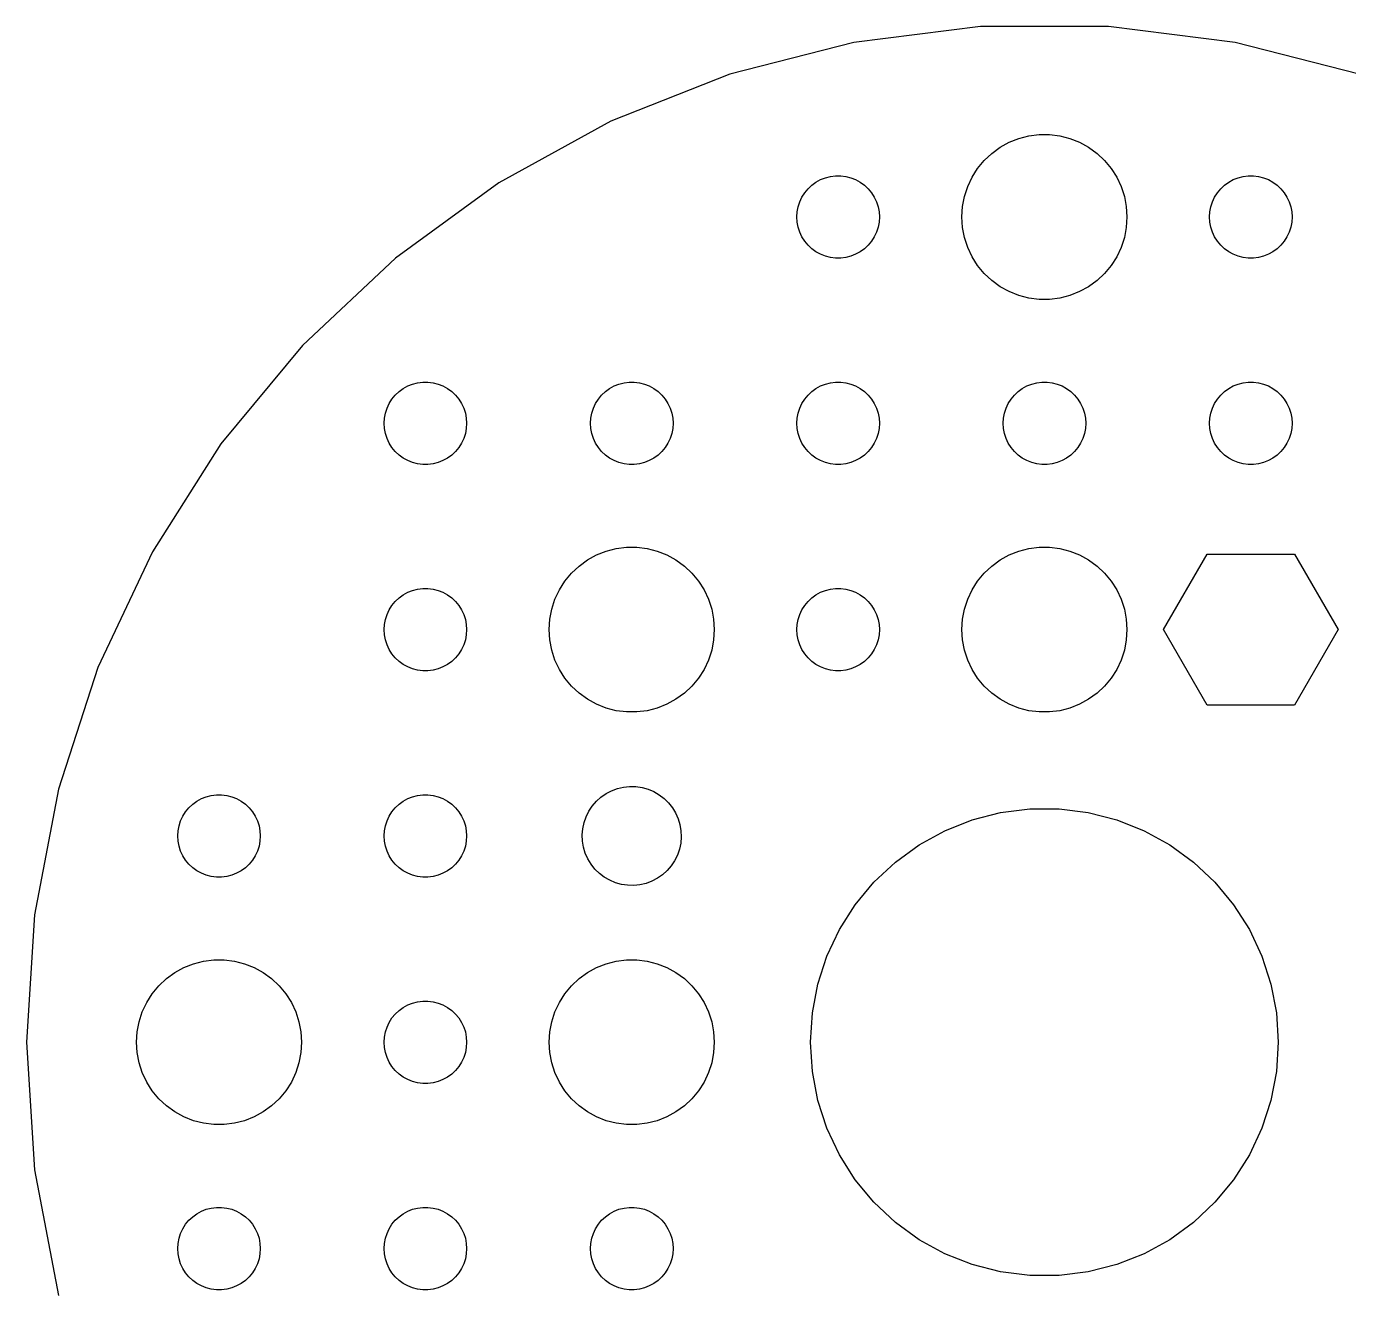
# Model space of a CAD drawing. Header units: metres. Extents: x -37 to 127, y -37 to 37.
# Drawn here: x 53 to 101.05, y -9.1 to 36.93 of the extents above; entities that cross this region are included whole.
import ezdxf

# ---------------------------------------------------------------- set-up
doc = ezdxf.new("R2010")
doc.units = ezdxf.units.M

msp = doc.modelspace()

# ---------------------------------------------------------------- linework, layer by layer
for p, q in [((87.6767, 36.927), (83.0669, 36.3446)), ((92.3232, 36.927), (87.6767, 36.927)), ((96.9331, 36.3446), (92.3232, 36.927)), ((83.0669, 36.3446), (78.5664, 35.1891)), ((101.434, 35.1891), (96.9331, 36.3446)), ((78.5664, 35.1891), (74.2462, 33.4786)), ((74.2462, 33.4786), (70.1744, 31.2401)), ((88.3925, 32.533), (88.7227, 32.7145)), ((88.7227, 32.7145), (89.073, 32.8532)), ((89.073, 32.8532), (89.4379, 32.9469)), ((89.4379, 32.9469), (89.8116, 32.9941)), ((89.8116, 32.9941), (90.1884, 32.9941)), ((90.1884, 32.9941), (90.5621, 32.9469)), ((90.5621, 32.9469), (90.927, 32.8532)), ((90.927, 32.8532), (91.2773, 32.7145)), ((91.2773, 32.7145), (91.6075, 32.533)), ((87.8131, 32.0536), (88.0877, 32.3115)), ((88.0877, 32.3115), (88.3925, 32.533)), ((91.6075, 32.533), (91.9123, 32.3115)), ((91.9123, 32.3115), (92.1869, 32.0536)), ((87.3711, 31.4453), (87.573, 31.7634)), ((87.573, 31.7634), (87.8131, 32.0536)), ((92.1869, 32.0536), (92.427, 31.7634)), ((92.427, 31.7634), (92.6289, 31.4453)), ((70.1744, 31.2401), (66.4153, 28.509)), ((81.5439, 31.1558), (81.6963, 31.2665)), ((81.6963, 31.2665), (81.8613, 31.3572)), ((81.8613, 31.3572), (82.0365, 31.4266)), ((82.0365, 31.4266), (82.2189, 31.4734)), ((82.2189, 31.4734), (82.4058, 31.497)), ((82.4058, 31.497), (82.5942, 31.497)), ((82.5942, 31.497), (82.7811, 31.4734)), ((82.7811, 31.4734), (82.9635, 31.4266)), ((82.9635, 31.4266), (83.1387, 31.3572)), ((83.1387, 31.3572), (83.3037, 31.2665)), ((83.3037, 31.2665), (83.4561, 31.1558)), ((87.2107, 31.1044), (87.3711, 31.4453)), ((92.6289, 31.4453), (92.7893, 31.1044)), ((96.5439, 31.1558), (96.6963, 31.2665)), ((96.6963, 31.2665), (96.8613, 31.3572)), ((96.8613, 31.3572), (97.0365, 31.4266)), ((97.0365, 31.4266), (97.2189, 31.4734)), ((97.2189, 31.4734), (97.4058, 31.497)), ((97.4058, 31.497), (97.5942, 31.497)), ((97.5942, 31.497), (97.7811, 31.4734)), ((97.7811, 31.4734), (97.9635, 31.4266)), ((97.9635, 31.4266), (98.1387, 31.3572)), ((98.1387, 31.3572), (98.3037, 31.2665)), ((98.3037, 31.2665), (98.4561, 31.1558)), ((81.1855, 30.7226), (81.2865, 30.8817)), ((81.2865, 30.8817), (81.4065, 31.0268)), ((81.4065, 31.0268), (81.5439, 31.1558)), ((83.4561, 31.1558), (83.5934, 31.0268)), ((83.5934, 31.0268), (83.7135, 30.8817)), ((83.7135, 30.8817), (83.8145, 30.7226)), ((87.0943, 30.7461), (87.2107, 31.1044)), ((92.7893, 31.1044), (92.9057, 30.7461)), ((96.1855, 30.7226), (96.2865, 30.8817)), ((96.2865, 30.8817), (96.4065, 31.0268)), ((96.4065, 31.0268), (96.5439, 31.1558)), ((98.4561, 31.1558), (98.5934, 31.0268)), ((98.5934, 31.0268), (98.7135, 30.8817)), ((98.7135, 30.8817), (98.8145, 30.7226)), ((81.0118, 30.188), (81.0471, 30.373)), ((81.0471, 30.373), (81.1053, 30.5522)), ((81.1053, 30.5522), (81.1855, 30.7226)), ((83.8145, 30.7226), (83.8947, 30.5522)), ((83.8947, 30.5522), (83.9529, 30.373)), ((83.9529, 30.373), (83.9882, 30.188)), ((87, 30), (87.0237, 30.376)), ((87.0237, 30.376), (87.0943, 30.7461)), ((92.9057, 30.7461), (92.9763, 30.376)), ((92.9763, 30.376), (93, 30)), ((96.0118, 30.188), (96.0471, 30.373)), ((96.0471, 30.373), (96.1053, 30.5522)), ((96.1053, 30.5522), (96.1855, 30.7226)), ((98.8145, 30.7226), (98.8947, 30.5522)), ((98.8947, 30.5522), (98.9529, 30.373)), ((98.9529, 30.373), (98.9882, 30.188)), ((81, 30), (81.0118, 30.188)), ((81.0118, 29.812), (81, 30)), ((81.0471, 29.627), (81.0118, 29.812)), ((83.9882, 29.812), (83.9529, 29.627)), ((83.9882, 30.188), (84, 30)), ((84, 30), (83.9882, 29.812)), ((87.0237, 29.624), (87, 30)), ((93, 30), (92.9763, 29.624)), ((96, 30), (96.0118, 30.188)), ((96.0118, 29.812), (96, 30)), ((96.0471, 29.627), (96.0118, 29.812)), ((98.9882, 29.812), (98.9529, 29.627)), ((98.9882, 30.188), (99, 30)), ((99, 30), (98.9882, 29.812)), ((81.1053, 29.4478), (81.0471, 29.627)), ((81.1855, 29.2774), (81.1053, 29.4478)), ((83.8947, 29.4478), (83.8145, 29.2774)), ((83.9529, 29.627), (83.8947, 29.4478)), ((87.0943, 29.2539), (87.0237, 29.624)), ((92.9763, 29.624), (92.9057, 29.2539)), ((96.1053, 29.4478), (96.0471, 29.627)), ((96.1855, 29.2774), (96.1053, 29.4478)), ((98.8947, 29.4478), (98.8145, 29.2774)), ((98.9529, 29.627), (98.8947, 29.4478)), ((81.2865, 29.1183), (81.1855, 29.2774)), ((81.4065, 28.9732), (81.2865, 29.1183)), ((81.5439, 28.8442), (81.4065, 28.9732)), ((81.6963, 28.7335), (81.5439, 28.8442)), ((83.4561, 28.8442), (83.3037, 28.7335)), ((83.5934, 28.9732), (83.4561, 28.8442)), ((83.7135, 29.1183), (83.5934, 28.9732)), ((83.8145, 29.2774), (83.7135, 29.1183)), ((87.2107, 28.8956), (87.0943, 29.2539)), ((87.3711, 28.5547), (87.2107, 28.8956)), ((92.7893, 28.8956), (92.6289, 28.5547)), ((92.9057, 29.2539), (92.7893, 28.8956)), ((96.2865, 29.1183), (96.1855, 29.2774)), ((96.4065, 28.9732), (96.2865, 29.1183)), ((96.5439, 28.8442), (96.4065, 28.9732)), ((96.6963, 28.7335), (96.5439, 28.8442)), ((98.4561, 28.8442), (98.3037, 28.7335)), ((98.5934, 28.9732), (98.4561, 28.8442)), ((98.7135, 29.1183), (98.5934, 28.9732)), ((98.8145, 29.2774), (98.7135, 29.1183)), ((66.4153, 28.509), (63.0282, 25.3282)), ((81.8613, 28.6427), (81.6963, 28.7335)), ((82.0365, 28.5734), (81.8613, 28.6427)), ((82.2189, 28.5266), (82.0365, 28.5734)), ((82.4058, 28.503), (82.2189, 28.5266)), ((82.5942, 28.503), (82.4058, 28.503)), ((82.7811, 28.5266), (82.5942, 28.503)), ((82.9635, 28.5734), (82.7811, 28.5266)), ((83.1387, 28.6427), (82.9635, 28.5734)), ((83.3037, 28.7335), (83.1387, 28.6427)), ((87.573, 28.2366), (87.3711, 28.5547)), ((92.6289, 28.5547), (92.427, 28.2366)), ((96.8613, 28.6427), (96.6963, 28.7335)), ((97.0365, 28.5734), (96.8613, 28.6427)), ((97.2189, 28.5266), (97.0365, 28.5734)), ((97.4058, 28.503), (97.2189, 28.5266)), ((97.5942, 28.503), (97.4058, 28.503)), ((97.7811, 28.5266), (97.5942, 28.503)), ((97.9635, 28.5734), (97.7811, 28.5266)), ((98.1387, 28.6427), (97.9635, 28.5734)), ((98.3037, 28.7335), (98.1387, 28.6427)), ((87.8131, 27.9464), (87.573, 28.2366)), ((88.0877, 27.6884), (87.8131, 27.9464)), ((92.1869, 27.9464), (91.9123, 27.6884)), ((92.427, 28.2366), (92.1869, 27.9464)), ((88.3925, 27.467), (88.0877, 27.6884)), ((88.7227, 27.2855), (88.3925, 27.467)), ((91.6075, 27.467), (91.2773, 27.2855)), ((91.9123, 27.6884), (91.6075, 27.467)), ((89.073, 27.1468), (88.7227, 27.2855)), ((89.4379, 27.0531), (89.073, 27.1468)), ((89.8116, 27.0059), (89.4379, 27.0531)), ((90.1884, 27.0059), (89.8116, 27.0059)), ((90.5621, 27.0531), (90.1884, 27.0059)), ((90.927, 27.1468), (90.5621, 27.0531)), ((91.2773, 27.2855), (90.927, 27.1468)), ((63.0282, 25.3282), (60.0664, 21.748)), ((66.4065, 23.5268), (66.5439, 23.6558)), ((66.5439, 23.6558), (66.6963, 23.7665)), ((66.6963, 23.7665), (66.8613, 23.8572)), ((66.8613, 23.8572), (67.0365, 23.9266)), ((67.0365, 23.9266), (67.2189, 23.9734)), ((67.2189, 23.9734), (67.4058, 23.997)), ((67.4058, 23.997), (67.5942, 23.997)), ((67.5942, 23.997), (67.7811, 23.9734)), ((67.7811, 23.9734), (67.9635, 23.9266)), ((67.9635, 23.9266), (68.1387, 23.8572)), ((68.1387, 23.8572), (68.3037, 23.7665)), ((68.3037, 23.7665), (68.4561, 23.6558)), ((68.4561, 23.6558), (68.5934, 23.5268)), ((73.9065, 23.5268), (74.0439, 23.6558)), ((74.0439, 23.6558), (74.1963, 23.7665)), ((74.1963, 23.7665), (74.3613, 23.8572)), ((74.3613, 23.8572), (74.5365, 23.9266)), ((74.5365, 23.9266), (74.7189, 23.9734)), ((74.7189, 23.9734), (74.9058, 23.997)), ((74.9058, 23.997), (75.0942, 23.997)), ((75.0942, 23.997), (75.2811, 23.9734)), ((75.2811, 23.9734), (75.4635, 23.9266)), ((75.4635, 23.9266), (75.6387, 23.8572)), ((75.6387, 23.8572), (75.8037, 23.7665)), ((75.8037, 23.7665), (75.9561, 23.6558)), ((75.9561, 23.6558), (76.0934, 23.5268)), ((81.4065, 23.5268), (81.5439, 23.6558)), ((81.5439, 23.6558), (81.6963, 23.7665)), ((81.6963, 23.7665), (81.8613, 23.8572)), ((81.8613, 23.8572), (82.0365, 23.9266)), ((82.0365, 23.9266), (82.2189, 23.9734)), ((82.2189, 23.9734), (82.4058, 23.997)), ((82.4058, 23.997), (82.5942, 23.997)), ((82.5942, 23.997), (82.7811, 23.9734)), ((82.7811, 23.9734), (82.9635, 23.9266)), ((82.9635, 23.9266), (83.1387, 23.8572)), ((83.1387, 23.8572), (83.3037, 23.7665)), ((83.3037, 23.7665), (83.4561, 23.6558)), ((83.4561, 23.6558), (83.5934, 23.5268)), ((88.9065, 23.5268), (89.0439, 23.6558)), ((89.0439, 23.6558), (89.1963, 23.7665)), ((89.1963, 23.7665), (89.3613, 23.8572)), ((89.3613, 23.8572), (89.5365, 23.9266)), ((89.5365, 23.9266), (89.7189, 23.9734)), ((89.7189, 23.9734), (89.9058, 23.997)), ((89.9058, 23.997), (90.0942, 23.997)), ((90.0942, 23.997), (90.2811, 23.9734)), ((90.2811, 23.9734), (90.4635, 23.9266)), ((90.4635, 23.9266), (90.6387, 23.8572)), ((90.6387, 23.8572), (90.8037, 23.7665)), ((90.8037, 23.7665), (90.9561, 23.6558)), ((90.9561, 23.6558), (91.0934, 23.5268)), ((96.4065, 23.5268), (96.5439, 23.6558)), ((96.5439, 23.6558), (96.6963, 23.7665)), ((96.6963, 23.7665), (96.8613, 23.8572)), ((96.8613, 23.8572), (97.0365, 23.9266)), ((97.0365, 23.9266), (97.2189, 23.9734)), ((97.2189, 23.9734), (97.4058, 23.997)), ((97.4058, 23.997), (97.5942, 23.997)), ((97.5942, 23.997), (97.7811, 23.9734)), ((97.7811, 23.9734), (97.9635, 23.9266)), ((97.9635, 23.9266), (98.1387, 23.8572)), ((98.1387, 23.8572), (98.3037, 23.7665)), ((98.3037, 23.7665), (98.4561, 23.6558)), ((98.4561, 23.6558), (98.5934, 23.5268)), ((66.1053, 23.0522), (66.1855, 23.2226)), ((66.1855, 23.2226), (66.2865, 23.3817)), ((66.2865, 23.3817), (66.4065, 23.5268)), ((68.5934, 23.5268), (68.7135, 23.3817)), ((68.7135, 23.3817), (68.8145, 23.2226)), ((68.8145, 23.2226), (68.8947, 23.0522)), ((73.6053, 23.0522), (73.6855, 23.2226)), ((73.6855, 23.2226), (73.7865, 23.3817)), ((73.7865, 23.3817), (73.9065, 23.5268)), ((76.0934, 23.5268), (76.2135, 23.3817)), ((76.2135, 23.3817), (76.3145, 23.2226)), ((76.3145, 23.2226), (76.3947, 23.0522)), ((81.1053, 23.0522), (81.1855, 23.2226)), ((81.1855, 23.2226), (81.2865, 23.3817)), ((81.2865, 23.3817), (81.4065, 23.5268)), ((83.5934, 23.5268), (83.7135, 23.3817)), ((83.7135, 23.3817), (83.8145, 23.2226)), ((83.8145, 23.2226), (83.8947, 23.0522)), ((88.6053, 23.0522), (88.6855, 23.2226)), ((88.6855, 23.2226), (88.7865, 23.3817)), ((88.7865, 23.3817), (88.9065, 23.5268)), ((91.0934, 23.5268), (91.2135, 23.3817)), ((91.2135, 23.3817), (91.3145, 23.2226)), ((91.3145, 23.2226), (91.3947, 23.0522)), ((96.1053, 23.0522), (96.1855, 23.2226)), ((96.1855, 23.2226), (96.2865, 23.3817)), ((96.2865, 23.3817), (96.4065, 23.5268)), ((98.5934, 23.5268), (98.7135, 23.3817)), ((98.7135, 23.3817), (98.8145, 23.2226)), ((98.8145, 23.2226), (98.8947, 23.0522)), ((66, 22.5), (66.0118, 22.688)), ((66.0118, 22.688), (66.0471, 22.873)), ((66.0471, 22.873), (66.1053, 23.0522)), ((68.8947, 23.0522), (68.9529, 22.873)), ((68.9529, 22.873), (68.9882, 22.688)), ((68.9882, 22.688), (69, 22.5)), ((73.5, 22.5), (73.5118, 22.688)), ((73.5118, 22.688), (73.5471, 22.873)), ((73.5471, 22.873), (73.6053, 23.0522)), ((76.3947, 23.0522), (76.4529, 22.873)), ((76.4529, 22.873), (76.4882, 22.688)), ((76.4882, 22.688), (76.5, 22.5)), ((81, 22.5), (81.0118, 22.688)), ((81.0118, 22.688), (81.0471, 22.873)), ((81.0471, 22.873), (81.1053, 23.0522)), ((83.8947, 23.0522), (83.9529, 22.873)), ((83.9529, 22.873), (83.9882, 22.688)), ((83.9882, 22.688), (84, 22.5)), ((88.5, 22.5), (88.5118, 22.688)), ((88.5118, 22.688), (88.5471, 22.873)), ((88.5471, 22.873), (88.6053, 23.0522)), ((91.3947, 23.0522), (91.4529, 22.873)), ((91.4529, 22.873), (91.4882, 22.688)), ((91.4882, 22.688), (91.5, 22.5)), ((96, 22.5), (96.0118, 22.688)), ((96.0118, 22.688), (96.0471, 22.873)), ((96.0471, 22.873), (96.1053, 23.0522)), ((98.8947, 23.0522), (98.9529, 22.873)), ((98.9529, 22.873), (98.9882, 22.688)), ((98.9882, 22.688), (99, 22.5)), ((66.0118, 22.312), (66, 22.5)), ((66.0471, 22.127), (66.0118, 22.312)), ((66.1053, 21.9478), (66.0471, 22.127)), ((68.9529, 22.127), (68.8947, 21.9478)), ((68.9882, 22.312), (68.9529, 22.127)), ((69, 22.5), (68.9882, 22.312)), ((73.5118, 22.312), (73.5, 22.5)), ((73.5471, 22.127), (73.5118, 22.312)), ((73.6053, 21.9478), (73.5471, 22.127)), ((76.4529, 22.127), (76.3947, 21.9478)), ((76.4882, 22.312), (76.4529, 22.127)), ((76.5, 22.5), (76.4882, 22.312)), ((81.0118, 22.312), (81, 22.5)), ((81.0471, 22.127), (81.0118, 22.312)), ((81.1053, 21.9478), (81.0471, 22.127)), ((83.9529, 22.127), (83.8947, 21.9478)), ((83.9882, 22.312), (83.9529, 22.127)), ((84, 22.5), (83.9882, 22.312)), ((88.5118, 22.312), (88.5, 22.5)), ((88.5471, 22.127), (88.5118, 22.312)), ((88.6053, 21.9478), (88.5471, 22.127)), ((91.4529, 22.127), (91.3947, 21.9478)), ((91.4882, 22.312), (91.4529, 22.127)), ((91.5, 22.5), (91.4882, 22.312)), ((96.0118, 22.312), (96, 22.5)), ((96.0471, 22.127), (96.0118, 22.312)), ((96.1053, 21.9478), (96.0471, 22.127)), ((98.9529, 22.127), (98.8947, 21.9478)), ((98.9882, 22.312), (98.9529, 22.127)), ((99, 22.5), (98.9882, 22.312)), ((60.0664, 21.748), (57.5766, 17.8249)), ((66.1855, 21.7774), (66.1053, 21.9478)), ((66.2865, 21.6183), (66.1855, 21.7774)), ((68.8145, 21.7774), (68.7135, 21.6183)), ((68.8947, 21.9478), (68.8145, 21.7774)), ((73.6855, 21.7774), (73.6053, 21.9478)), ((73.7865, 21.6183), (73.6855, 21.7774)), ((76.3145, 21.7774), (76.2135, 21.6183)), ((76.3947, 21.9478), (76.3145, 21.7774)), ((81.1855, 21.7774), (81.1053, 21.9478)), ((81.2865, 21.6183), (81.1855, 21.7774)), ((83.8145, 21.7774), (83.7135, 21.6183)), ((83.8947, 21.9478), (83.8145, 21.7774)), ((88.6855, 21.7774), (88.6053, 21.9478)), ((88.7865, 21.6183), (88.6855, 21.7774)), ((91.3145, 21.7774), (91.2135, 21.6183)), ((91.3947, 21.9478), (91.3145, 21.7774)), ((96.1855, 21.7774), (96.1053, 21.9478)), ((96.2865, 21.6183), (96.1855, 21.7774)), ((98.8145, 21.7774), (98.7135, 21.6183)), ((98.8947, 21.9478), (98.8145, 21.7774)), ((66.4065, 21.4732), (66.2865, 21.6183)), ((66.5439, 21.3442), (66.4065, 21.4732)), ((66.6963, 21.2335), (66.5439, 21.3442)), ((66.8613, 21.1427), (66.6963, 21.2335)), ((68.3037, 21.2335), (68.1387, 21.1427)), ((68.4561, 21.3442), (68.3037, 21.2335)), ((68.5934, 21.4732), (68.4561, 21.3442)), ((68.7135, 21.6183), (68.5934, 21.4732)), ((73.9065, 21.4732), (73.7865, 21.6183)), ((74.0439, 21.3442), (73.9065, 21.4732)), ((74.1963, 21.2335), (74.0439, 21.3442)), ((74.3613, 21.1427), (74.1963, 21.2335)), ((75.8037, 21.2335), (75.6387, 21.1427)), ((75.9561, 21.3442), (75.8037, 21.2335)), ((76.0934, 21.4732), (75.9561, 21.3442)), ((76.2135, 21.6183), (76.0934, 21.4732)), ((81.4065, 21.4732), (81.2865, 21.6183)), ((81.5439, 21.3442), (81.4065, 21.4732)), ((81.6963, 21.2335), (81.5439, 21.3442)), ((81.8613, 21.1427), (81.6963, 21.2335)), ((83.3037, 21.2335), (83.1387, 21.1427)), ((83.4561, 21.3442), (83.3037, 21.2335)), ((83.5934, 21.4732), (83.4561, 21.3442)), ((83.7135, 21.6183), (83.5934, 21.4732)), ((88.9065, 21.4732), (88.7865, 21.6183)), ((89.0439, 21.3442), (88.9065, 21.4732)), ((89.1963, 21.2335), (89.0439, 21.3442)), ((89.3613, 21.1427), (89.1963, 21.2335)), ((90.8037, 21.2335), (90.6387, 21.1427)), ((90.9561, 21.3442), (90.8037, 21.2335)), ((91.0934, 21.4732), (90.9561, 21.3442)), ((91.2135, 21.6183), (91.0934, 21.4732)), ((96.4065, 21.4732), (96.2865, 21.6183)), ((96.5439, 21.3442), (96.4065, 21.4732)), ((96.6963, 21.2335), (96.5439, 21.3442)), ((96.8613, 21.1427), (96.6963, 21.2335)), ((98.3037, 21.2335), (98.1387, 21.1427)), ((98.4561, 21.3442), (98.3037, 21.2335)), ((98.5934, 21.4732), (98.4561, 21.3442)), ((98.7135, 21.6183), (98.5934, 21.4732)), ((67.0365, 21.0734), (66.8613, 21.1427)), ((67.2189, 21.0266), (67.0365, 21.0734)), ((67.4058, 21.003), (67.2189, 21.0266)), ((67.5942, 21.003), (67.4058, 21.003)), ((67.7811, 21.0266), (67.5942, 21.003)), ((67.9635, 21.0734), (67.7811, 21.0266)), ((68.1387, 21.1427), (67.9635, 21.0734)), ((74.5365, 21.0734), (74.3613, 21.1427)), ((74.7189, 21.0266), (74.5365, 21.0734)), ((74.9058, 21.003), (74.7189, 21.0266)), ((75.0942, 21.003), (74.9058, 21.003)), ((75.2811, 21.0266), (75.0942, 21.003)), ((75.4635, 21.0734), (75.2811, 21.0266)), ((75.6387, 21.1427), (75.4635, 21.0734)), ((82.0365, 21.0734), (81.8613, 21.1427)), ((82.2189, 21.0266), (82.0365, 21.0734)), ((82.4058, 21.003), (82.2189, 21.0266)), ((82.5942, 21.003), (82.4058, 21.003)), ((82.7811, 21.0266), (82.5942, 21.003)), ((82.9635, 21.0734), (82.7811, 21.0266)), ((83.1387, 21.1427), (82.9635, 21.0734)), ((89.5365, 21.0734), (89.3613, 21.1427)), ((89.7189, 21.0266), (89.5365, 21.0734)), ((89.9058, 21.003), (89.7189, 21.0266)), ((90.0942, 21.003), (89.9058, 21.003)), ((90.2811, 21.0266), (90.0942, 21.003)), ((90.4635, 21.0734), (90.2811, 21.0266)), ((90.6387, 21.1427), (90.4635, 21.0734)), ((97.0365, 21.0734), (96.8613, 21.1427)), ((97.2189, 21.0266), (97.0365, 21.0734)), ((97.4058, 21.003), (97.2189, 21.0266)), ((97.5942, 21.003), (97.4058, 21.003)), ((97.7811, 21.0266), (97.5942, 21.003)), ((97.9635, 21.0734), (97.7811, 21.0266)), ((98.1387, 21.1427), (97.9635, 21.0734)), ((57.5766, 17.8249), (55.5983, 13.6206)), ((73.7227, 17.7145), (74.073, 17.8532)), ((74.073, 17.8532), (74.4379, 17.9469)), ((74.4379, 17.9469), (74.8116, 17.9941)), ((74.8116, 17.9941), (75.1884, 17.9941)), ((75.1884, 17.9941), (75.5621, 17.9469)), ((75.5621, 17.9469), (75.927, 17.8532)), ((75.927, 17.8532), (76.2773, 17.7145)), ((88.7227, 17.7145), (89.073, 17.8532)), ((89.073, 17.8532), (89.4379, 17.9469)), ((89.4379, 17.9469), (89.8116, 17.9941)), ((89.8116, 17.9941), (90.1884, 17.9941)), ((90.1884, 17.9941), (90.5621, 17.9469)), ((90.5621, 17.9469), (90.927, 17.8532)), ((90.927, 17.8532), (91.2773, 17.7145)), ((72.8131, 17.0536), (73.0877, 17.3115)), ((73.0877, 17.3115), (73.3925, 17.533)), ((73.3925, 17.533), (73.7227, 17.7145)), ((76.2773, 17.7145), (76.6075, 17.533)), ((76.6075, 17.533), (76.9123, 17.3115)), ((76.9123, 17.3115), (77.1869, 17.0536)), ((87.8131, 17.0536), (88.0877, 17.3115)), ((88.0877, 17.3115), (88.3925, 17.533)), ((88.3925, 17.533), (88.7227, 17.7145)), ((91.2773, 17.7145), (91.6075, 17.533)), ((91.6075, 17.533), (91.9123, 17.3115)), ((91.9123, 17.3115), (92.1869, 17.0536)), ((94.3265, 15), (95.9133, 17.7483)), ((95.9133, 17.7483), (99.0867, 17.7483)), ((99.0867, 17.7483), (100.673, 15)), ((72.573, 16.7634), (72.8131, 17.0536)), ((77.1869, 17.0536), (77.427, 16.7634)), ((87.573, 16.7634), (87.8131, 17.0536)), ((92.1869, 17.0536), (92.427, 16.7634)), ((66.6963, 16.2665), (66.8613, 16.3572)), ((66.8613, 16.3572), (67.0365, 16.4266)), ((67.0365, 16.4266), (67.2189, 16.4734)), ((67.2189, 16.4734), (67.4058, 16.497)), ((67.4058, 16.497), (67.5942, 16.497)), ((67.5942, 16.497), (67.7811, 16.4734)), ((67.7811, 16.4734), (67.9635, 16.4266)), ((67.9635, 16.4266), (68.1387, 16.3572)), ((68.1387, 16.3572), (68.3037, 16.2665)), ((72.2107, 16.1044), (72.3711, 16.4453)), ((72.3711, 16.4453), (72.573, 16.7634)), ((77.427, 16.7634), (77.6289, 16.4453)), ((77.6289, 16.4453), (77.7893, 16.1044)), ((81.6963, 16.2665), (81.8613, 16.3572)), ((81.8613, 16.3572), (82.0365, 16.4266)), ((82.0365, 16.4266), (82.2189, 16.4734)), ((82.2189, 16.4734), (82.4058, 16.497)), ((82.4058, 16.497), (82.5942, 16.497)), ((82.5942, 16.497), (82.7811, 16.4734)), ((82.7811, 16.4734), (82.9635, 16.4266)), ((82.9635, 16.4266), (83.1387, 16.3572)), ((83.1387, 16.3572), (83.3037, 16.2665)), ((87.2107, 16.1044), (87.3711, 16.4453)), ((87.3711, 16.4453), (87.573, 16.7634)), ((92.427, 16.7634), (92.6289, 16.4453)), ((92.6289, 16.4453), (92.7893, 16.1044)), ((66.1855, 15.7226), (66.2865, 15.8817)), ((66.2865, 15.8817), (66.4065, 16.0268)), ((66.4065, 16.0268), (66.5439, 16.1558)), ((66.5439, 16.1558), (66.6963, 16.2665)), ((68.3037, 16.2665), (68.4561, 16.1558)), ((68.4561, 16.1558), (68.5934, 16.0268)), ((68.5934, 16.0268), (68.7135, 15.8817)), ((68.7135, 15.8817), (68.8145, 15.7226)), ((72.0943, 15.7461), (72.2107, 16.1044)), ((77.7893, 16.1044), (77.9057, 15.7461)), ((81.1855, 15.7226), (81.2865, 15.8817)), ((81.2865, 15.8817), (81.4065, 16.0268)), ((81.4065, 16.0268), (81.5439, 16.1558)), ((81.5439, 16.1558), (81.6963, 16.2665)), ((83.3037, 16.2665), (83.4561, 16.1558)), ((83.4561, 16.1558), (83.5934, 16.0268)), ((83.5934, 16.0268), (83.7135, 15.8817)), ((83.7135, 15.8817), (83.8145, 15.7226)), ((87.0943, 15.7461), (87.2107, 16.1044)), ((92.7893, 16.1044), (92.9057, 15.7461)), ((66.0471, 15.373), (66.1053, 15.5522)), ((66.1053, 15.5522), (66.1855, 15.7226)), ((68.8145, 15.7226), (68.8947, 15.5522)), ((68.8947, 15.5522), (68.9529, 15.373)), ((72.0237, 15.376), (72.0943, 15.7461)), ((77.9057, 15.7461), (77.9763, 15.376)), ((81.0471, 15.373), (81.1053, 15.5522)), ((81.1053, 15.5522), (81.1855, 15.7226)), ((83.8145, 15.7226), (83.8947, 15.5522)), ((83.8947, 15.5522), (83.9529, 15.373)), ((87.0237, 15.376), (87.0943, 15.7461)), ((92.9057, 15.7461), (92.9763, 15.376)), ((66, 15), (66.0118, 15.188)), ((66.0118, 14.812), (66, 15)), ((66.0118, 15.188), (66.0471, 15.373)), ((68.9529, 15.373), (68.9882, 15.188)), ((68.9882, 15.188), (69, 15)), ((69, 15), (68.9882, 14.812)), ((72, 15), (72.0237, 15.376)), ((72.0237, 14.624), (72, 15)), ((77.9763, 15.376), (78, 15)), ((78, 15), (77.9763, 14.624)), ((81, 15), (81.0118, 15.188)), ((81.0118, 14.812), (81, 15)), ((81.0118, 15.188), (81.0471, 15.373)), ((83.9529, 15.373), (83.9882, 15.188)), ((83.9882, 15.188), (84, 15)), ((84, 15), (83.9882, 14.812)), ((87, 15), (87.0237, 15.376)), ((87.0237, 14.624), (87, 15)), ((92.9763, 15.376), (93, 15)), ((93, 15), (92.9763, 14.624)), ((95.9133, 12.2517), (94.3265, 15)), ((100.673, 15), (99.0867, 12.2517)), ((66.0471, 14.627), (66.0118, 14.812)), ((66.1053, 14.4478), (66.0471, 14.627)), ((66.1855, 14.2774), (66.1053, 14.4478)), ((68.8947, 14.4478), (68.8145, 14.2774)), ((68.9529, 14.627), (68.8947, 14.4478)), ((68.9882, 14.812), (68.9529, 14.627)), ((72.0943, 14.2539), (72.0237, 14.624)), ((77.9763, 14.624), (77.9057, 14.2539)), ((81.0471, 14.627), (81.0118, 14.812)), ((81.1053, 14.4478), (81.0471, 14.627)), ((81.1855, 14.2774), (81.1053, 14.4478)), ((83.8947, 14.4478), (83.8145, 14.2774)), ((83.9529, 14.627), (83.8947, 14.4478)), ((83.9882, 14.812), (83.9529, 14.627)), ((87.0943, 14.2539), (87.0237, 14.624)), ((92.9763, 14.624), (92.9057, 14.2539)), ((66.2865, 14.1183), (66.1855, 14.2774)), ((66.4065, 13.9732), (66.2865, 14.1183)), ((66.5439, 13.8442), (66.4065, 13.9732)), ((68.5934, 13.9732), (68.4561, 13.8442)), ((68.7135, 14.1183), (68.5934, 13.9732)), ((68.8145, 14.2774), (68.7135, 14.1183)), ((72.2107, 13.8956), (72.0943, 14.2539)), ((77.9057, 14.2539), (77.7893, 13.8956)), ((81.2865, 14.1183), (81.1855, 14.2774)), ((81.4065, 13.9732), (81.2865, 14.1183)), ((81.5439, 13.8442), (81.4065, 13.9732)), ((83.5934, 13.9732), (83.4561, 13.8442)), ((83.7135, 14.1183), (83.5934, 13.9732)), ((83.8145, 14.2774), (83.7135, 14.1183)), ((87.2107, 13.8956), (87.0943, 14.2539)), ((92.9057, 14.2539), (92.7893, 13.8956)), ((55.5983, 13.6206), (54.1624, 9.20152)), ((66.6963, 13.7335), (66.5439, 13.8442)), ((66.8613, 13.6427), (66.6963, 13.7335)), ((67.0365, 13.5734), (66.8613, 13.6427)), ((67.2189, 13.5266), (67.0365, 13.5734)), ((67.4058, 13.5029), (67.2189, 13.5266)), ((67.5942, 13.5029), (67.4058, 13.5029)), ((67.7811, 13.5266), (67.5942, 13.5029)), ((67.9635, 13.5734), (67.7811, 13.5266)), ((68.1387, 13.6427), (67.9635, 13.5734)), ((68.3037, 13.7335), (68.1387, 13.6427)), ((68.4561, 13.8442), (68.3037, 13.7335)), ((72.3711, 13.5547), (72.2107, 13.8956)), ((72.573, 13.2366), (72.3711, 13.5547)), ((77.6289, 13.5547), (77.427, 13.2366)), ((77.7893, 13.8956), (77.6289, 13.5547)), ((81.6963, 13.7335), (81.5439, 13.8442)), ((81.8613, 13.6427), (81.6963, 13.7335)), ((82.0365, 13.5734), (81.8613, 13.6427)), ((82.2189, 13.5266), (82.0365, 13.5734)), ((82.4058, 13.5029), (82.2189, 13.5266)), ((82.5942, 13.5029), (82.4058, 13.5029)), ((82.7811, 13.5266), (82.5942, 13.5029)), ((82.9635, 13.5734), (82.7811, 13.5266)), ((83.1387, 13.6427), (82.9635, 13.5734)), ((83.3037, 13.7335), (83.1387, 13.6427)), ((83.4561, 13.8442), (83.3037, 13.7335)), ((87.3711, 13.5547), (87.2107, 13.8956)), ((87.573, 13.2366), (87.3711, 13.5547)), ((92.6289, 13.5547), (92.427, 13.2366)), ((92.7893, 13.8956), (92.6289, 13.5547)), ((72.8131, 12.9464), (72.573, 13.2366)), ((77.427, 13.2366), (77.1869, 12.9464)), ((87.8131, 12.9464), (87.573, 13.2366)), ((92.427, 13.2366), (92.1869, 12.9464)), ((73.0877, 12.6884), (72.8131, 12.9464)), ((73.3925, 12.467), (73.0877, 12.6884)), ((76.9123, 12.6884), (76.6075, 12.467)), ((77.1869, 12.9464), (76.9123, 12.6884)), ((88.0877, 12.6884), (87.8131, 12.9464)), ((88.3925, 12.467), (88.0877, 12.6884)), ((91.9123, 12.6884), (91.6075, 12.467)), ((92.1869, 12.9464), (91.9123, 12.6884)), ((73.7227, 12.2855), (73.3925, 12.467)), ((74.073, 12.1468), (73.7227, 12.2855)), ((74.4379, 12.0531), (74.073, 12.1468)), ((74.8116, 12.0059), (74.4379, 12.0531)), ((75.5621, 12.0531), (75.1884, 12.0059)), ((75.927, 12.1468), (75.5621, 12.0531)), ((76.2773, 12.2855), (75.927, 12.1468)), ((76.6075, 12.467), (76.2773, 12.2855)), ((88.7227, 12.2855), (88.3925, 12.467)), ((89.073, 12.1468), (88.7227, 12.2855)), ((89.4379, 12.0531), (89.073, 12.1468)), ((89.8116, 12.0059), (89.4379, 12.0531)), ((90.5621, 12.0531), (90.1884, 12.0059)), ((90.927, 12.1468), (90.5621, 12.0531)), ((91.2773, 12.2855), (90.927, 12.1468)), ((91.6075, 12.467), (91.2773, 12.2855)), ((99.0867, 12.2517), (95.9133, 12.2517)), ((75.1884, 12.0059), (74.8116, 12.0059)), ((90.1884, 12.0059), (89.8116, 12.0059)), ((54.1624, 9.20152), (53.2917, 4.63733)), ((74.0676, 9.03964), (74.2679, 9.14438)), ((74.2679, 9.14438), (74.4797, 9.22318)), ((74.4797, 9.22318), (74.6998, 9.27478)), ((74.6998, 9.27478), (74.9246, 9.29842)), ((74.9246, 9.29842), (75.1506, 9.29369)), ((75.1506, 9.29369), (75.3742, 9.26067)), ((75.3742, 9.26067), (75.5919, 9.19987)), ((75.5919, 9.19987), (75.8003, 9.11227)), ((58.9065, 8.52681), (59.0439, 8.65576)), ((59.0439, 8.65576), (59.1963, 8.76648)), ((59.1963, 8.76648), (59.3613, 8.85724)), ((59.3613, 8.85724), (59.5365, 8.92657)), ((59.5365, 8.92657), (59.7189, 8.97342)), ((59.7189, 8.97342), (59.9058, 8.99704)), ((59.9058, 8.99704), (60.0942, 8.99704)), ((60.0942, 8.99704), (60.2811, 8.97342)), ((60.2811, 8.97342), (60.4635, 8.92657)), ((60.4635, 8.92657), (60.6387, 8.85724)), ((60.6387, 8.85724), (60.8037, 8.76648)), ((60.8037, 8.76648), (60.9561, 8.65576)), ((60.9561, 8.65576), (61.0934, 8.52681)), ((66.4065, 8.52681), (66.5439, 8.65576)), ((66.5439, 8.65576), (66.6963, 8.76648)), ((66.6963, 8.76648), (66.8613, 8.85724)), ((66.8613, 8.85724), (67.0365, 8.92657)), ((67.0365, 8.92657), (67.2189, 8.97342)), ((67.2189, 8.97342), (67.4058, 8.99704)), ((67.4058, 8.99704), (67.5942, 8.99704)), ((67.5942, 8.99704), (67.7811, 8.97342)), ((67.7811, 8.97342), (67.9635, 8.92657)), ((67.9635, 8.92657), (68.1387, 8.85724)), ((68.1387, 8.85724), (68.3037, 8.76648)), ((68.3037, 8.76648), (68.4561, 8.65576)), ((68.4561, 8.65576), (68.5934, 8.52681)), ((73.5662, 8.58827), (73.7139, 8.75938)), ((73.7139, 8.75938), (73.8819, 8.91064)), ((73.8819, 8.91064), (74.0676, 9.03964)), ((75.8003, 9.11227), (75.9961, 8.99925)), ((75.9961, 8.99925), (76.1761, 8.86258)), ((76.1761, 8.86258), (76.3377, 8.70442)), ((76.3377, 8.70442), (76.4781, 8.52728)), ((58.6053, 8.05219), (58.6855, 8.22263)), ((58.6855, 8.22263), (58.7865, 8.38167)), ((58.7865, 8.38167), (58.9065, 8.52681)), ((61.0934, 8.52681), (61.2135, 8.38167)), ((61.2135, 8.38167), (61.3145, 8.22263)), ((61.3145, 8.22263), (61.3947, 8.05219)), ((66.1053, 8.05219), (66.1855, 8.22263)), ((66.1855, 8.22263), (66.2865, 8.38167)), ((66.2865, 8.38167), (66.4065, 8.52681)), ((68.5934, 8.52681), (68.7135, 8.38167)), ((68.7135, 8.38167), (68.8145, 8.22263)), ((68.8145, 8.22263), (68.8947, 8.05219)), ((73.2663, 7.98405), (73.3406, 8.19753)), ((73.3406, 8.19753), (73.4411, 8.39999)), ((73.4411, 8.39999), (73.5662, 8.58827)), ((76.4781, 8.52728), (76.5952, 8.33392)), ((76.5952, 8.33392), (76.6871, 8.12743)), ((87.3734, 8.08397), (88.4073, 8.34944)), ((88.4073, 8.34944), (89.4663, 8.48322)), ((89.4663, 8.48322), (90.5337, 8.48322)), ((90.5337, 8.48322), (91.5927, 8.34944)), ((91.5927, 8.34944), (92.6266, 8.08397)), ((58.5118, 7.68799), (58.5471, 7.87303)), ((58.5471, 7.87303), (58.6053, 8.05219)), ((61.3947, 8.05219), (61.4529, 7.87303)), ((61.4529, 7.87303), (61.4882, 7.68799)), ((66.0118, 7.68799), (66.0471, 7.87303)), ((66.0471, 7.87303), (66.1053, 8.05219)), ((68.8947, 8.05219), (68.9529, 7.87303)), ((68.9529, 7.87303), (68.9882, 7.68799)), ((73.2004, 7.53769), (73.2193, 7.76294)), ((73.2193, 7.76294), (73.2663, 7.98405)), ((76.6871, 8.12743), (76.7524, 7.91103)), ((76.7524, 7.91103), (76.7901, 7.68814)), ((85.4455, 7.17677), (86.3809, 7.69102)), ((86.3809, 7.69102), (87.3734, 8.08397)), ((92.6266, 8.08397), (93.6191, 7.69102)), ((93.6191, 7.69102), (94.5545, 7.17677)), ((58.5, 7.5), (58.5118, 7.68799)), ((58.5118, 7.312), (58.5, 7.5)), ((58.5471, 7.12695), (58.5118, 7.312)), ((61.4882, 7.312), (61.4529, 7.12695)), ((61.4882, 7.68799), (61.5, 7.5)), ((61.5, 7.5), (61.4882, 7.312)), ((66, 7.5), (66.0118, 7.68799)), ((66.0118, 7.312), (66, 7.5)), ((66.0471, 7.12695), (66.0118, 7.312)), ((68.9882, 7.312), (68.9529, 7.12695)), ((68.9882, 7.68799), (69, 7.5)), ((69, 7.5), (68.9882, 7.312)), ((73.2099, 7.31184), (73.2004, 7.53769)), ((73.2476, 7.08896), (73.2099, 7.31184)), ((76.7807, 7.23705), (76.7337, 7.01593)), ((76.7996, 7.4623), (76.7807, 7.23705)), ((76.7901, 7.68814), (76.7996, 7.4623)), ((58.6053, 6.9478), (58.5471, 7.12695)), ((58.6855, 6.77736), (58.6053, 6.9478)), ((58.7865, 6.61832), (58.6855, 6.77736)), ((61.3145, 6.77736), (61.2135, 6.61832)), ((61.3947, 6.9478), (61.3145, 6.77736)), ((61.4529, 7.12695), (61.3947, 6.9478)), ((66.1053, 6.9478), (66.0471, 7.12695)), ((66.1855, 6.77736), (66.1053, 6.9478)), ((66.2865, 6.61832), (66.1855, 6.77736)), ((68.8145, 6.77736), (68.7135, 6.61832)), ((68.8947, 6.9478), (68.8145, 6.77736)), ((68.9529, 7.12695), (68.8947, 6.9478)), ((73.3129, 6.87256), (73.2476, 7.08896)), ((73.4048, 6.66606), (73.3129, 6.87256)), ((76.6593, 6.80246), (76.5588, 6.59999)), ((76.7337, 7.01593), (76.6593, 6.80246)), ((84.5819, 6.54936), (85.4455, 7.17677)), ((94.5545, 7.17677), (95.4181, 6.54936)), ((58.9065, 6.47318), (58.7865, 6.61832)), ((59.0439, 6.34422), (58.9065, 6.47318)), ((59.1963, 6.23351), (59.0439, 6.34422)), ((60.9561, 6.34422), (60.8037, 6.23351)), ((61.0934, 6.47318), (60.9561, 6.34422)), ((61.2135, 6.61832), (61.0934, 6.47318)), ((66.4065, 6.47318), (66.2865, 6.61832)), ((66.5439, 6.34422), (66.4065, 6.47318)), ((66.6963, 6.23351), (66.5439, 6.34422)), ((68.4561, 6.34422), (68.3037, 6.23351)), ((68.5934, 6.47318), (68.4561, 6.34422)), ((68.7135, 6.61832), (68.5934, 6.47318)), ((73.5219, 6.4727), (73.4048, 6.66606)), ((73.6623, 6.29556), (73.5219, 6.4727)), ((73.8238, 6.13741), (73.6623, 6.29556)), ((76.4337, 6.41171), (76.286, 6.2406)), ((76.5588, 6.59999), (76.4337, 6.41171)), ((83.8038, 5.81865), (84.5819, 6.54936)), ((95.4181, 6.54936), (96.1962, 5.81865)), ((59.3613, 6.14275), (59.1963, 6.23351)), ((59.5365, 6.07341), (59.3613, 6.14275)), ((59.7189, 6.02657), (59.5365, 6.07341)), ((59.9058, 6.00294), (59.7189, 6.02657)), ((60.0942, 6.00294), (59.9058, 6.00294)), ((60.2811, 6.02657), (60.0942, 6.00294)), ((60.4635, 6.07341), (60.2811, 6.02657)), ((60.6387, 6.14275), (60.4635, 6.07341)), ((60.8037, 6.23351), (60.6387, 6.14275)), ((66.8613, 6.14275), (66.6963, 6.23351)), ((67.0365, 6.07341), (66.8613, 6.14275)), ((67.2189, 6.02657), (67.0365, 6.07341)), ((67.4058, 6.00294), (67.2189, 6.02657)), ((67.5942, 6.00294), (67.4058, 6.00294)), ((67.7811, 6.02657), (67.5942, 6.00294)), ((67.9635, 6.07341), (67.7811, 6.02657)), ((68.1387, 6.14275), (67.9635, 6.07341)), ((68.3037, 6.23351), (68.1387, 6.14275)), ((74.0039, 6.00073), (73.8238, 6.13741)), ((74.1996, 5.88771), (74.0039, 6.00073)), ((74.408, 5.80011), (74.1996, 5.88771)), ((74.6257, 5.73933), (74.408, 5.80011)), ((75.5202, 5.77682), (75.3002, 5.7252)), ((75.7321, 5.85561), (75.5202, 5.77682)), ((75.9324, 5.96034), (75.7321, 5.85561)), ((76.1181, 6.08934), (75.9324, 5.96034)), ((76.286, 6.2406), (76.1181, 6.08934)), ((83.1234, 4.99617), (83.8038, 5.81865)), ((96.1962, 5.81865), (96.8766, 4.99617)), ((74.8494, 5.7063), (74.6257, 5.73933)), ((75.0754, 5.70157), (74.8494, 5.7063)), ((75.3002, 5.7252), (75.0754, 5.70157)), ((82.5514, 4.09489), (83.1234, 4.99617)), ((96.8766, 4.99617), (97.4486, 4.09489)), ((53.2917, 4.63733), (53, 0)), ((82.0969, 3.12904), (82.5514, 4.09489)), ((97.4486, 4.09489), (97.9031, 3.12904)), ((59.0729, 2.85316), (59.4379, 2.94685)), ((59.4379, 2.94685), (59.8116, 2.99408)), ((59.8116, 2.99408), (60.1884, 2.99408)), ((60.1884, 2.99408), (60.5621, 2.94685)), ((60.5621, 2.94685), (60.927, 2.85316)), ((74.073, 2.85316), (74.4379, 2.94685)), ((74.4379, 2.94685), (74.8116, 2.99408)), ((74.8116, 2.99408), (75.1884, 2.99408)), ((75.1884, 2.99408), (75.5621, 2.94685)), ((75.5621, 2.94685), (75.927, 2.85316)), ((81.767, 2.11386), (82.0969, 3.12904)), ((97.9031, 3.12904), (98.233, 2.11386)), ((58.0877, 2.31154), (58.3925, 2.53297)), ((58.3925, 2.53297), (58.7227, 2.71448)), ((58.7227, 2.71448), (59.0729, 2.85316)), ((60.927, 2.85316), (61.2773, 2.71448)), ((61.2773, 2.71448), (61.6075, 2.53297)), ((61.6075, 2.53297), (61.9123, 2.31154)), ((73.0877, 2.31154), (73.3925, 2.53297)), ((73.3925, 2.53297), (73.7227, 2.71448)), ((73.7227, 2.71448), (74.073, 2.85316)), ((75.927, 2.85316), (76.2773, 2.71448)), ((76.2773, 2.71448), (76.6075, 2.53297)), ((76.6075, 2.53297), (76.9123, 2.31154)), ((57.5729, 1.76335), (57.8131, 2.05363)), ((57.8131, 2.05363), (58.0877, 2.31154)), ((61.9123, 2.31154), (62.1869, 2.05363)), ((62.1869, 2.05363), (62.427, 1.76335)), ((72.573, 1.76335), (72.8131, 2.05363)), ((72.8131, 2.05363), (73.0877, 2.31154)), ((76.9123, 2.31154), (77.1869, 2.05363)), ((77.1869, 2.05363), (77.427, 1.76335)), ((81.567, 1.06532), (81.767, 2.11386)), ((98.233, 2.11386), (98.433, 1.06532)), ((57.2107, 1.10437), (57.3711, 1.44525)), ((57.3711, 1.44525), (57.5729, 1.76335)), ((62.427, 1.76335), (62.6289, 1.44525)), ((62.6289, 1.44525), (62.7893, 1.10437)), ((67.0365, 1.42657), (67.2189, 1.47342)), ((67.2189, 1.47342), (67.4058, 1.49704)), ((67.4058, 1.49704), (67.5942, 1.49704)), ((67.5942, 1.49704), (67.7811, 1.47342)), ((67.7811, 1.47342), (67.9635, 1.42657)), ((72.2107, 1.10437), (72.3711, 1.44525)), ((72.3711, 1.44525), (72.573, 1.76335)), ((77.427, 1.76335), (77.6289, 1.44525)), ((77.6289, 1.44525), (77.7893, 1.10437)), ((57.0942, 0.746063), (57.2107, 1.10437)), ((62.7893, 1.10437), (62.9057, 0.746063)), ((66.2865, 0.881668), (66.4065, 1.02681)), ((66.4065, 1.02681), (66.5439, 1.15576)), ((66.5439, 1.15576), (66.6963, 1.26648)), ((66.6963, 1.26648), (66.8613, 1.35724)), ((66.8613, 1.35724), (67.0365, 1.42657)), ((67.9635, 1.42657), (68.1387, 1.35724)), ((68.1387, 1.35724), (68.3037, 1.26648)), ((68.3037, 1.26648), (68.4561, 1.15576)), ((68.4561, 1.15576), (68.5934, 1.02681)), ((68.5934, 1.02681), (68.7135, 0.881668)), ((72.0943, 0.746063), (72.2107, 1.10437)), ((77.7893, 1.10437), (77.9057, 0.746063)), ((81.5, 0), (81.567, 1.06532)), ((98.433, 1.06532), (98.5, 0)), ((57.0237, 0.375992), (57.0942, 0.746063)), ((62.9057, 0.746063), (62.9763, 0.375992)), ((66.0471, 0.373032), (66.1053, 0.552185)), ((66.1053, 0.552185), (66.1855, 0.722626)), ((66.1855, 0.722626), (66.2865, 0.881668)), ((68.7135, 0.881668), (68.8145, 0.722626)), ((68.8145, 0.722626), (68.8947, 0.552185)), ((68.8947, 0.552185), (68.9529, 0.373032)), ((72.0237, 0.375992), (72.0943, 0.746063)), ((77.9057, 0.746063), (77.9763, 0.375992)), ((53, 0), (53.2917, -4.63733)), ((57, 0), (57.0237, 0.375992)), ((57.0237, -0.375992), (57, 0)), ((62.9763, 0.375992), (63, 0)), ((63, 0), (62.9763, -0.375992)), ((66, 0), (66.0118, 0.187988)), ((66.0118, -0.187988), (66, 0)), ((66.0118, 0.187988), (66.0471, 0.373032)), ((68.9529, 0.373032), (68.9882, 0.187988)), ((68.9882, 0.187988), (69, 0)), ((69, 0), (68.9882, -0.187988)), ((72, 0), (72.0237, 0.375992)), ((72.0237, -0.375992), (72, 0)), ((77.9763, 0.375992), (78, 0)), ((78, 0), (77.9763, -0.375992)), ((81.567, -1.06532), (81.5, 0)), ((98.5, 0), (98.433, -1.06532)), ((57.0942, -0.746063), (57.0237, -0.375992)), ((62.9763, -0.375992), (62.9057, -0.746063)), ((66.0471, -0.373032), (66.0118, -0.187988)), ((66.1053, -0.552185), (66.0471, -0.373032)), ((68.9529, -0.373032), (68.8947, -0.552185)), ((68.9882, -0.187988), (68.9529, -0.373032)), ((72.0943, -0.746063), (72.0237, -0.375992)), ((77.9763, -0.375992), (77.9057, -0.746063)), ((57.2107, -1.10437), (57.0942, -0.746063)), ((62.9057, -0.746063), (62.7893, -1.10437)), ((66.1855, -0.722626), (66.1053, -0.552185)), ((66.2865, -0.881668), (66.1855, -0.722626)), ((66.4065, -1.02681), (66.2865, -0.881668)), ((68.7135, -0.881668), (68.5934, -1.02681)), ((68.8145, -0.722626), (68.7135, -0.881668)), ((68.8947, -0.552185), (68.8145, -0.722626)), ((72.2107, -1.10437), (72.0943, -0.746063)), ((77.9057, -0.746063), (77.7893, -1.10437)), ((57.3711, -1.44525), (57.2107, -1.10437)), ((62.7893, -1.10437), (62.6289, -1.44525)), ((66.5439, -1.15576), (66.4065, -1.02681)), ((66.6963, -1.26648), (66.5439, -1.15576)), ((66.8613, -1.35724), (66.6963, -1.26648)), ((67.0365, -1.42657), (66.8613, -1.35724)), ((67.2189, -1.47342), (67.0365, -1.42657)), ((67.9635, -1.42657), (67.7811, -1.47342)), ((68.1387, -1.35724), (67.9635, -1.42657)), ((68.3037, -1.26648), (68.1387, -1.35724)), ((68.4561, -1.15576), (68.3037, -1.26648)), ((68.5934, -1.02681), (68.4561, -1.15576)), ((72.3711, -1.44525), (72.2107, -1.10437)), ((77.7893, -1.10437), (77.6289, -1.44525)), ((81.767, -2.11386), (81.567, -1.06532)), ((98.433, -1.06532), (98.233, -2.11386)), ((57.5729, -1.76335), (57.3711, -1.44525)), ((57.8131, -2.05363), (57.5729, -1.76335)), ((62.427, -1.76335), (62.1869, -2.05363)), ((62.6289, -1.44525), (62.427, -1.76335)), ((67.4058, -1.49704), (67.2189, -1.47342)), ((67.5942, -1.49704), (67.4058, -1.49704)), ((67.7811, -1.47342), (67.5942, -1.49704)), ((72.573, -1.76335), (72.3711, -1.44525)), ((72.8131, -2.05363), (72.573, -1.76335)), ((77.427, -1.76335), (77.1869, -2.05363)), ((77.6289, -1.44525), (77.427, -1.76335)), ((58.0877, -2.31154), (57.8131, -2.05363)), ((58.3925, -2.53297), (58.0877, -2.31154)), ((61.9123, -2.31154), (61.6075, -2.53297)), ((62.1869, -2.05363), (61.9123, -2.31154)), ((73.0877, -2.31154), (72.8131, -2.05363)), ((73.3925, -2.53297), (73.0877, -2.31154)), ((76.9123, -2.31154), (76.6075, -2.53297)), ((77.1869, -2.05363), (76.9123, -2.31154)), ((82.0969, -3.12904), (81.767, -2.11386)), ((98.233, -2.11386), (97.9031, -3.12904)), ((58.7227, -2.71448), (58.3925, -2.53297)), ((59.0729, -2.85316), (58.7227, -2.71448)), ((59.4379, -2.94685), (59.0729, -2.85316)), ((60.927, -2.85316), (60.5621, -2.94685)), ((61.2773, -2.71448), (60.927, -2.85316)), ((61.6075, -2.53297), (61.2773, -2.71448)), ((73.7227, -2.71448), (73.3925, -2.53297)), ((74.073, -2.85316), (73.7227, -2.71448)), ((74.4379, -2.94685), (74.073, -2.85316)), ((75.927, -2.85316), (75.5621, -2.94685)), ((76.2773, -2.71448), (75.927, -2.85316)), ((76.6075, -2.53297), (76.2773, -2.71448)), ((59.8116, -2.99408), (59.4379, -2.94685)), ((60.1884, -2.99408), (59.8116, -2.99408)), ((60.5621, -2.94685), (60.1884, -2.99408)), ((74.8116, -2.99408), (74.4379, -2.94685)), ((75.1884, -2.99408), (74.8116, -2.99408)), ((75.5621, -2.94685), (75.1884, -2.99408)), ((82.5514, -4.09489), (82.0969, -3.12904)), ((97.9031, -3.12904), (97.4486, -4.09489)), ((83.1234, -4.99617), (82.5514, -4.09489)), ((97.4486, -4.09489), (96.8766, -4.99617)), ((53.2917, -4.63733), (54.1624, -9.20152)), ((83.8038, -5.81865), (83.1234, -4.99617)), ((96.8766, -4.99617), (96.1962, -5.81865)), ((59.0439, -6.34422), (59.1963, -6.23351)), ((59.1963, -6.23351), (59.3613, -6.14275)), ((59.3613, -6.14275), (59.5365, -6.07341)), ((59.5365, -6.07341), (59.7189, -6.02657)), ((59.7189, -6.02657), (59.9058, -6.00294)), ((59.9058, -6.00294), (60.0942, -6.00294)), ((60.0942, -6.00294), (60.2811, -6.02657)), ((60.2811, -6.02657), (60.4635, -6.07341)), ((60.4635, -6.07341), (60.6387, -6.14275)), ((60.6387, -6.14275), (60.8037, -6.23351)), ((60.8037, -6.23351), (60.9561, -6.34422)), ((66.5439, -6.34422), (66.6963, -6.23351)), ((66.6963, -6.23351), (66.8613, -6.14275)), ((66.8613, -6.14275), (67.0365, -6.07341)), ((67.0365, -6.07341), (67.2189, -6.02657)), ((67.2189, -6.02657), (67.4058, -6.00294)), ((67.4058, -6.00294), (67.5942, -6.00294)), ((67.5942, -6.00294), (67.7811, -6.02657)), ((67.7811, -6.02657), (67.9635, -6.07341)), ((67.9635, -6.07341), (68.1387, -6.14275)), ((68.1387, -6.14275), (68.3037, -6.23351)), ((68.3037, -6.23351), (68.4561, -6.34422)), ((74.0439, -6.34422), (74.1963, -6.23351)), ((74.1963, -6.23351), (74.3613, -6.14275)), ((74.3613, -6.14275), (74.5365, -6.07341)), ((74.5365, -6.07341), (74.7189, -6.02657)), ((74.7189, -6.02657), (74.9058, -6.00294)), ((74.9058, -6.00294), (75.0942, -6.00294)), ((75.0942, -6.00294), (75.2811, -6.02657)), ((75.2811, -6.02657), (75.4635, -6.07341)), ((75.4635, -6.07341), (75.6387, -6.14275)), ((75.6387, -6.14275), (75.8037, -6.23351)), ((75.8037, -6.23351), (75.9561, -6.34422)), ((84.5819, -6.54936), (83.8038, -5.81865)), ((96.1962, -5.81865), (95.4181, -6.54936)), ((58.6855, -6.77736), (58.7865, -6.61832)), ((58.7865, -6.61832), (58.9065, -6.47318)), ((58.9065, -6.47318), (59.0439, -6.34422)), ((60.9561, -6.34422), (61.0934, -6.47318)), ((61.0934, -6.47318), (61.2135, -6.61832)), ((61.2135, -6.61832), (61.3145, -6.77736)), ((66.1855, -6.77736), (66.2865, -6.61832)), ((66.2865, -6.61832), (66.4065, -6.47318)), ((66.4065, -6.47318), (66.5439, -6.34422)), ((68.4561, -6.34422), (68.5934, -6.47318)), ((68.5934, -6.47318), (68.7135, -6.61832)), ((68.7135, -6.61832), (68.8145, -6.77736)), ((73.6855, -6.77736), (73.7865, -6.61832)), ((73.7865, -6.61832), (73.9065, -6.47318)), ((73.9065, -6.47318), (74.0439, -6.34422)), ((75.9561, -6.34422), (76.0934, -6.47318)), ((76.0934, -6.47318), (76.2135, -6.61832)), ((76.2135, -6.61832), (76.3145, -6.77736)), ((85.4455, -7.17677), (84.5819, -6.54936)), ((95.4181, -6.54936), (94.5545, -7.17677)), ((58.5118, -7.312), (58.5471, -7.12695)), ((58.5471, -7.12695), (58.6053, -6.9478)), ((58.6053, -6.9478), (58.6855, -6.77736)), ((61.3145, -6.77736), (61.3947, -6.9478)), ((61.3947, -6.9478), (61.4529, -7.12695)), ((61.4529, -7.12695), (61.4882, -7.312)), ((66.0118, -7.312), (66.0471, -7.12695)), ((66.0471, -7.12695), (66.1053, -6.9478)), ((66.1053, -6.9478), (66.1855, -6.77736)), ((68.8145, -6.77736), (68.8947, -6.9478)), ((68.8947, -6.9478), (68.9529, -7.12695)), ((68.9529, -7.12695), (68.9882, -7.312)), ((73.5118, -7.312), (73.5471, -7.12695)), ((73.5471, -7.12695), (73.6053, -6.9478)), ((73.6053, -6.9478), (73.6855, -6.77736)), ((76.3145, -6.77736), (76.3947, -6.9478)), ((76.3947, -6.9478), (76.4529, -7.12695)), ((76.4529, -7.12695), (76.4882, -7.312)), ((86.3809, -7.69102), (85.4455, -7.17677)), ((94.5545, -7.17677), (93.6191, -7.69102)), ((58.5, -7.5), (58.5118, -7.312)), ((58.5118, -7.68799), (58.5, -7.5)), ((58.5471, -7.87303), (58.5118, -7.68799)), ((61.4882, -7.68799), (61.4529, -7.87303)), ((61.4882, -7.312), (61.5, -7.5)), ((61.5, -7.5), (61.4882, -7.68799)), ((66, -7.5), (66.0118, -7.312)), ((66.0118, -7.68799), (66, -7.5)), ((66.0471, -7.87303), (66.0118, -7.68799)), ((68.9882, -7.68799), (68.9529, -7.87303)), ((68.9882, -7.312), (69, -7.5)), ((69, -7.5), (68.9882, -7.68799)), ((73.5, -7.5), (73.5118, -7.312)), ((73.5118, -7.68799), (73.5, -7.5)), ((73.5471, -7.87303), (73.5118, -7.68799)), ((76.4882, -7.68799), (76.4529, -7.87303)), ((76.4882, -7.312), (76.5, -7.5)), ((76.5, -7.5), (76.4882, -7.68799)), ((58.6053, -8.05219), (58.5471, -7.87303)), ((58.6855, -8.22263), (58.6053, -8.05219)), ((61.3947, -8.05219), (61.3145, -8.22263)), ((61.4529, -7.87303), (61.3947, -8.05219)), ((66.1053, -8.05219), (66.0471, -7.87303)), ((66.1855, -8.22263), (66.1053, -8.05219)), ((68.8947, -8.05219), (68.8145, -8.22263)), ((68.9529, -7.87303), (68.8947, -8.05219)), ((73.6053, -8.05219), (73.5471, -7.87303)), ((73.6855, -8.22263), (73.6053, -8.05219)), ((76.3947, -8.05219), (76.3145, -8.22263)), ((76.4529, -7.87303), (76.3947, -8.05219)), ((87.3734, -8.08397), (86.3809, -7.69102)), ((88.4073, -8.34944), (87.3734, -8.08397)), ((92.6266, -8.08397), (91.5927, -8.34944)), ((93.6191, -7.69102), (92.6266, -8.08397)), ((58.7865, -8.38167), (58.6855, -8.22263)), ((58.9065, -8.52681), (58.7865, -8.38167)), ((59.0439, -8.65576), (58.9065, -8.52681)), ((61.0934, -8.52681), (60.9561, -8.65576)), ((61.2135, -8.38167), (61.0934, -8.52681)), ((61.3145, -8.22263), (61.2135, -8.38167)), ((66.2865, -8.38167), (66.1855, -8.22263)), ((66.4065, -8.52681), (66.2865, -8.38167)), ((66.5439, -8.65576), (66.4065, -8.52681)), ((68.5934, -8.52681), (68.4561, -8.65576)), ((68.7135, -8.38167), (68.5934, -8.52681)), ((68.8145, -8.22263), (68.7135, -8.38167)), ((73.7865, -8.38167), (73.6855, -8.22263)), ((73.9065, -8.52681), (73.7865, -8.38167)), ((74.0439, -8.65576), (73.9065, -8.52681)), ((76.0934, -8.52681), (75.9561, -8.65576)), ((76.2135, -8.38167), (76.0934, -8.52681)), ((76.3145, -8.22263), (76.2135, -8.38167)), ((89.4663, -8.48322), (88.4073, -8.34944)), ((90.5337, -8.48322), (89.4663, -8.48322)), ((91.5927, -8.34944), (90.5337, -8.48322)), ((59.1963, -8.76648), (59.0439, -8.65576)), ((59.3613, -8.85724), (59.1963, -8.76648)), ((59.5365, -8.92657), (59.3613, -8.85724)), ((59.7189, -8.97342), (59.5365, -8.92657)), ((59.9058, -8.99704), (59.7189, -8.97342)), ((60.0942, -8.99704), (59.9058, -8.99704)), ((60.2811, -8.97342), (60.0942, -8.99704)), ((60.4635, -8.92657), (60.2811, -8.97342)), ((60.6387, -8.85724), (60.4635, -8.92657)), ((60.8037, -8.76648), (60.6387, -8.85724)), ((60.9561, -8.65576), (60.8037, -8.76648)), ((66.6963, -8.76648), (66.5439, -8.65576)), ((66.8613, -8.85724), (66.6963, -8.76648)), ((67.0365, -8.92657), (66.8613, -8.85724)), ((67.2189, -8.97342), (67.0365, -8.92657)), ((67.4058, -8.99704), (67.2189, -8.97342)), ((67.5942, -8.99704), (67.4058, -8.99704)), ((67.7811, -8.97342), (67.5942, -8.99704)), ((67.9635, -8.92657), (67.7811, -8.97342)), ((68.1387, -8.85724), (67.9635, -8.92657)), ((68.3037, -8.76648), (68.1387, -8.85724)), ((68.4561, -8.65576), (68.3037, -8.76648)), ((74.1963, -8.76648), (74.0439, -8.65576)), ((74.3613, -8.85724), (74.1963, -8.76648)), ((74.5365, -8.92657), (74.3613, -8.85724)), ((74.7189, -8.97342), (74.5365, -8.92657)), ((74.9058, -8.99704), (74.7189, -8.97342)), ((75.0942, -8.99704), (74.9058, -8.99704)), ((75.2811, -8.97342), (75.0942, -8.99704)), ((75.4635, -8.92657), (75.2811, -8.97342)), ((75.6387, -8.85724), (75.4635, -8.92657)), ((75.8037, -8.76648), (75.6387, -8.85724)), ((75.9561, -8.65576), (75.8037, -8.76648))]:
    msp.add_line(p, q)

doc.saveas('drawing.dxf')
